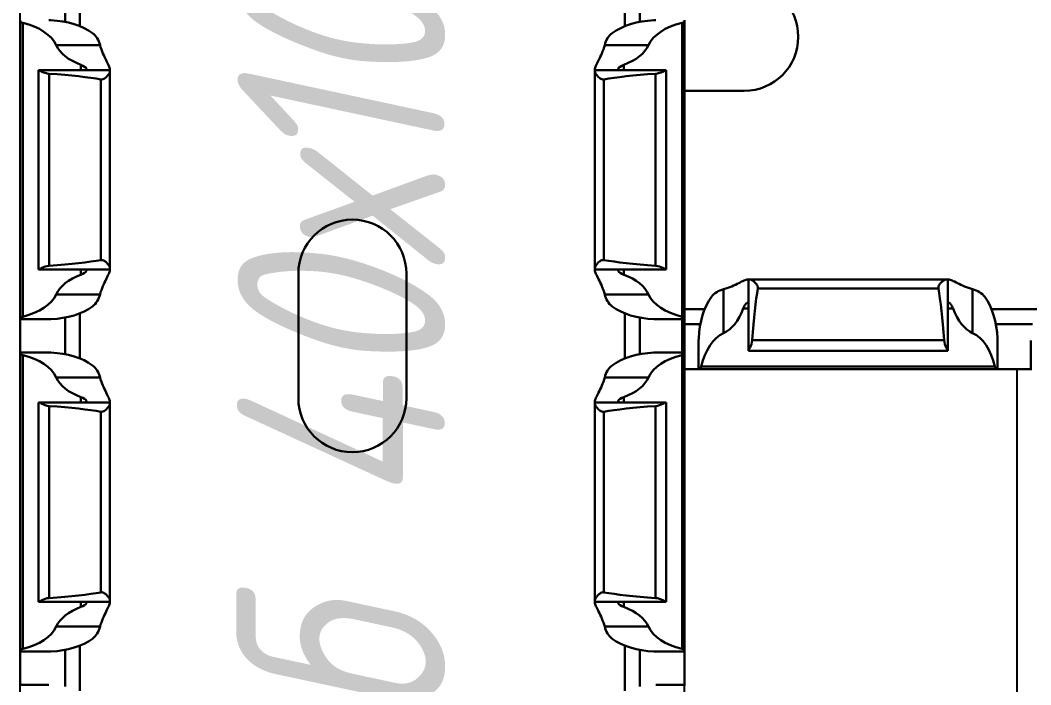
# Model space of a CAD drawing. Header units: millimetres. Extents: x -2573 to 2942, y -1220 to 2800.
# Drawn here: x 1280.5 to 1341.4, y 1269 to 1309 of the extents above; entities that cross this region are included whole.
import ezdxf

# ---------------------------------------------------------------- set-up
doc = ezdxf.new("R2010")
doc.units = ezdxf.units.MM
doc.layers.add('noprint', color=2, linetype='Continuous', true_color=0xffff00, plot=False)
doc.styles.add('textstyle12', font='isocpeui.ttf', dxfattribs={"width": 0.8})

msp = doc.modelspace()

# ---------------------------------------------------------------- linework, layer by layer
at = {"linetype": 'Continuous', "lineweight": 30}
for p, q in [((1284.136, 1308.638), (1284.136, 1311.362)), ((1316.936, 1308.638), (1316.936, 1311.362)), ((1283.236, 1311.101), (1283.236, 1308.899)), ((1317.836, 1311.101), (1317.836, 1308.899)), ((1280.536, 1309), (1280.536, 1308.933)), ((1280.536, 1308.933), (1280.536, 1291.067)), ((1320.536, 1309), (1320.536, 1308.933)), ((1320.536, 1308.933), (1320.536, 1291.067)), ((1280.686, 1308.845), (1280.686, 1291.155)), ((1320.386, 1308.845), (1320.386, 1291.155)), ((1285.343, 1307.5), (1282.703, 1307.5)), ((1315.729, 1307.5), (1318.369, 1307.5)), ((1281.636, 1306), (1281.636, 1294)), ((1281.64, 1306), (1281.636, 1306)), ((1285.936, 1306), (1281.64, 1306)), ((1284.186, 1306.317), (1284.186, 1306)), ((1285.936, 1306.057), (1285.936, 1306)), ((1285.936, 1306), (1285.936, 1305.916)), ((1285.936, 1305.916), (1285.936, 1294.084)), ((1315.136, 1306.057), (1315.136, 1306)), ((1315.136, 1306), (1315.136, 1305.916)), ((1315.136, 1306), (1319.433, 1306)), ((1315.136, 1305.916), (1315.136, 1294.084)), ((1316.886, 1306.317), (1316.886, 1306)), ((1319.433, 1306), (1319.436, 1306)), ((1319.436, 1294), (1319.436, 1306)), ((1282.275, 1305.779), (1282.275, 1294.221)), ((1285.393, 1305.436), (1285.393, 1294.564)), ((1315.68, 1305.436), (1315.68, 1294.564)), ((1318.797, 1305.779), (1318.797, 1294.221)), ((1324.136, 1304.75), (1320.386, 1304.75)), ((1320.386, 1304.75), (1320.386, 1291.6)), ((1281.636, 1294), (1281.64, 1294)), ((1285.936, 1294), (1281.64, 1294)), ((1284.186, 1294), (1284.186, 1293.683)), ((1285.936, 1294.084), (1285.936, 1294)), ((1285.936, 1294), (1285.936, 1293.943)), ((1297.286, 1293.75), (1297.286, 1286.25)), ((1303.786, 1286.25), (1303.786, 1293.75)), ((1315.136, 1294.084), (1315.136, 1294)), ((1315.136, 1294), (1319.433, 1294)), ((1315.136, 1294), (1315.136, 1293.943)), ((1316.886, 1294), (1316.886, 1293.683)), ((1319.436, 1294), (1319.433, 1294)), ((1324.386, 1293.4), (1324.329, 1293.4)), ((1324.386, 1293.4), (1324.386, 1289.104)), ((1324.471, 1293.4), (1324.386, 1293.4)), ((1336.302, 1293.4), (1324.471, 1293.4)), ((1336.386, 1293.4), (1336.302, 1293.4)), ((1336.386, 1293.4), (1336.386, 1289.104)), ((1336.443, 1293.4), (1336.386, 1293.4)), ((1285.343, 1292.5), (1282.703, 1292.5)), ((1315.729, 1292.5), (1318.369, 1292.5)), ((1322.886, 1292.807), (1322.886, 1290.167)), ((1335.822, 1292.856), (1324.95, 1292.856)), ((1337.886, 1292.807), (1337.886, 1290.167)), ((1284.136, 1288.638), (1284.136, 1291.362)), ((1316.936, 1288.638), (1316.936, 1291.362)), ((1320.386, 1291.6), (1321.748, 1291.6)), ((1320.386, 1290.7), (1320.386, 1291.6)), ((1324.386, 1291.65), (1324.069, 1291.65)), ((1336.703, 1291.65), (1336.386, 1291.65)), ((1339.025, 1291.6), (1341.748, 1291.6)), ((1280.536, 1291), (1280.536, 1291.067)), ((1280.536, 1291), (1282.267, 1291)), ((1280.536, 1291), (1280.536, 1289)), ((1283.236, 1291.101), (1283.236, 1288.899)), ((1317.836, 1291.101), (1317.836, 1288.899)), ((1318.805, 1291), (1320.536, 1291)), ((1320.386, 1290.7), (1320.386, 1288)), ((1321.487, 1290.7), (1320.386, 1290.7)), ((1320.536, 1291), (1320.536, 1291.067)), ((1320.536, 1291), (1320.536, 1289)), ((1341.487, 1290.7), (1339.285, 1290.7)), ((1321.386, 1289.729), (1321.386, 1288)), ((1336.165, 1289.739), (1324.607, 1289.739)), ((1339.386, 1288), (1339.386, 1289.73)), ((1341.386, 1289.729), (1341.386, 1288)), ((1282.266, 1289), (1280.536, 1289)), ((1280.536, 1289), (1280.536, 1288.933)), ((1280.536, 1288.933), (1280.536, 1271.067)), ((1280.686, 1288.845), (1280.686, 1271.155)), ((1320.536, 1289), (1318.806, 1289)), ((1320.386, 1288.845), (1320.386, 1271.155)), ((1320.536, 1289), (1320.536, 1288.933)), ((1320.536, 1288.933), (1320.536, 1271.067)), ((1324.386, 1289.1), (1324.386, 1289.104)), ((1324.386, 1289.1), (1336.386, 1289.1)), ((1336.386, 1289.104), (1336.386, 1289.1)), ((1321.386, 1288), (1320.386, 1288)), ((1321.453, 1288), (1321.386, 1288)), ((1339.32, 1288), (1321.453, 1288)), ((1339.231, 1288.15), (1321.541, 1288.15)), ((1339.386, 1288), (1339.32, 1288)), ((1341.386, 1288), (1339.386, 1288)), ((1341.386, 1288), (1341.453, 1288)), ((1285.343, 1287.5), (1282.703, 1287.5)), ((1315.729, 1287.5), (1318.369, 1287.5)), ((1281.636, 1286), (1281.636, 1274)), ((1281.64, 1286), (1281.636, 1286)), ((1285.936, 1286), (1281.64, 1286)), ((1282.275, 1285.779), (1282.275, 1274.221)), ((1284.186, 1286.317), (1284.186, 1286)), ((1285.936, 1286.057), (1285.936, 1286)), ((1285.936, 1286), (1285.936, 1285.916)), ((1285.936, 1285.916), (1285.936, 1274.084)), ((1315.136, 1286.057), (1315.136, 1286)), ((1315.136, 1286), (1315.136, 1285.916)), ((1315.136, 1286), (1319.433, 1286)), ((1315.136, 1285.916), (1315.136, 1274.084)), ((1316.886, 1286.317), (1316.886, 1286)), ((1318.797, 1285.779), (1318.797, 1274.221)), ((1319.433, 1286), (1319.436, 1286)), ((1319.436, 1274), (1319.436, 1286)), ((1285.393, 1285.436), (1285.393, 1274.564)), ((1315.68, 1285.436), (1315.68, 1274.564)), ((1281.636, 1274), (1281.64, 1274)), ((1285.936, 1274), (1281.64, 1274)), ((1284.186, 1274), (1284.186, 1273.683)), ((1285.936, 1274.084), (1285.936, 1274)), ((1285.936, 1274), (1285.936, 1273.943)), ((1315.136, 1274.084), (1315.136, 1274)), ((1315.136, 1274), (1319.433, 1274)), ((1315.136, 1274), (1315.136, 1273.943)), ((1316.886, 1274), (1316.886, 1273.683)), ((1319.436, 1274), (1319.433, 1274)), ((1285.343, 1272.5), (1282.703, 1272.5)), ((1315.729, 1272.5), (1318.369, 1272.5)), ((1284.136, 1268.638), (1284.136, 1271.362)), ((1316.936, 1268.638), (1316.936, 1271.362)), ((1280.536, 1271), (1280.536, 1271.067)), ((1280.536, 1271), (1282.267, 1271)), ((1280.536, 1271), (1280.536, 1269)), ((1283.236, 1271.101), (1283.236, 1268.899)), ((1317.836, 1271.101), (1317.836, 1268.899)), ((1318.805, 1271), (1320.536, 1271)), ((1320.536, 1271), (1320.536, 1271.067)), ((1320.536, 1271), (1320.536, 1269)), ((1282.266, 1269), (1280.536, 1269)), ((1280.536, 1269), (1280.536, 1268.933)), ((1320.536, 1269), (1318.806, 1269)), ((1320.536, 1269), (1320.536, 1268.933))]:
    msp.add_line(p, q, dxfattribs=at)
msp.add_lwpolyline([(1280.536, 1650), (2025.536, 1650), (2025.536, 480), (1280.536, 480)], close=True)
for centre, start, end in [((1324.136, 1308), 270, 90), ((1300.536, 1293.75), 0, 180), ((1300.536, 1286.25), 180, 0)]:
    msp.add_arc(centre, 3.25, start, end, dxfattribs=at)
for centre, major_axis, ratio, start_param, end_param in [((1282.149, 1307), (-3.464, 0), 0.57735, 3.801355, 4.643885), ((1318.923, 1307), (-3.464, 0), 0.57735, 4.780893, 5.623423), ((1279.349, 1307), (-3.464, 0), 0.57735, 3.394273, 4.316105), ((1321.723, 1307), (-3.464, 0), 0.57735, 5.108673, 6.030505), ((1286.057, 1308), (-3.464, 0), 0.57735, 0.25268, 1.000198), ((1315.015, 1308), (-3.464, 0), 0.57735, 2.141395, 2.888912), ((1275.106, 1305), (-11.43, 0), 0.087489, 3.592619, 4.034359), ((1325.967, 1305), (-11.43, 0), 0.087489, 5.390419, 5.832158), ((1275.106, 1295), (-11.43, 0), 0.087489, 2.248826, 2.690566), ((1325.967, 1295), (-11.43, 0), 0.087489, 0.451027, 0.892766), ((1286.057, 1292), (-3.464, 0), 0.57735, 5.282988, 6.030505), ((1315.015, 1292), (-3.464, 0), 0.57735, 3.394273, 4.14179), ((1279.349, 1293), (-3.464, 0), 0.57735, 1.96708, 2.888912), ((1321.723, 1293), (-3.464, 0), 0.57735, 0.25268, 1.174513), ((1325.386, 1282.569), (0, 11.43), 0.087489, 0.451027, 0.892766), ((1335.386, 1282.569), (0, 11.43), 0.087489, 5.390419, 5.832158), ((1323.386, 1289.613), (0, 3.464), 0.57735, 0.659763, 1.502293), ((1337.386, 1289.613), (0, 3.464), 0.57735, 4.780893, 5.623423), ((1282.149, 1293), (-3.464, 0), 0.57735, 1.6393, 2.48183), ((1318.923, 1293), (-3.464, 0), 0.57735, 0.659763, 1.502293), ((1322.386, 1293.521), (0, 3.464), 0.57735, 3.394273, 4.14179), ((1338.386, 1293.521), (0, 3.464), 0.57735, 2.141395, 2.888912), ((1323.386, 1286.813), (0, 3.464), 0.57735, 0.25268, 1.174513), ((1337.386, 1286.813), (0, 3.464), 0.57735, 5.108673, 6.030505), ((1279.349, 1287), (-3.464, 0), 0.57735, 3.394273, 4.316105), ((1282.149, 1287), (-3.464, 0), 0.57735, 3.801355, 4.643885), ((1318.923, 1287), (-3.464, 0), 0.57735, 4.780893, 5.623423), ((1321.723, 1287), (-3.464, 0), 0.57735, 5.108673, 6.030505), ((1286.057, 1288), (-3.464, 0), 0.57735, 0.25268, 1.000198), ((1315.015, 1288), (-3.464, 0), 0.57735, 2.141395, 2.888912), ((1275.106, 1285), (-11.43, 0), 0.087489, 3.592619, 4.034359), ((1325.967, 1285), (-11.43, 0), 0.087489, 5.390419, 5.832158), ((1275.106, 1275), (-11.43, 0), 0.087489, 2.248826, 2.690566), ((1325.967, 1275), (-11.43, 0), 0.087489, 0.451027, 0.892766), ((1286.057, 1272), (-3.464, 0), 0.57735, 5.282988, 6.030505), ((1315.015, 1272), (-3.464, 0), 0.57735, 3.394273, 4.14179), ((1279.349, 1273), (-3.464, 0), 0.57735, 1.96708, 2.888912), ((1321.723, 1273), (-3.464, 0), 0.57735, 0.25268, 1.174513), ((1282.149, 1273), (-3.464, 0), 0.57735, 1.6393, 2.48183), ((1318.923, 1273), (-3.464, 0), 0.57735, 0.659763, 1.502293)]:
    msp.add_ellipse(centre, major_axis=major_axis, ratio=ratio, start_param=start_param, end_param=end_param, dxfattribs=at)
for points, knots in [([(1280.686, 1308.845), (1280.64, 1308.856), (1280.602, 1308.872), (1280.55, 1308.903), (1280.536, 1308.919), (1280.536, 1308.933)], [0, 0, 0, 0, 0.5, 0.5, 1, 1, 1, 1]), ([(1282.266, 1309), (1282.277, 1309), (1282.301, 1308.999), (1282.35, 1308.997), (1282.383, 1308.995), (1282.386, 1308.995)], [0, 0, 0, 0, 0.388497, 0.929494, 1, 1, 1, 1]), ([(1318.806, 1309), (1318.796, 1309), (1318.771, 1308.999), (1318.722, 1308.997), (1318.69, 1308.995), (1318.686, 1308.995)], [0, 0, 0, 0, 0.388497, 0.929494, 1, 1, 1, 1]), ([(1320.386, 1308.845), (1320.432, 1308.856), (1320.47, 1308.872), (1320.522, 1308.903), (1320.536, 1308.919), (1320.536, 1308.933)], [0, 0, 0, 0, 0.5, 0.5, 1, 1, 1, 1]), ([(1284.886, 1308.226), (1285.001, 1308.141), (1285.098, 1308.035), (1285.25, 1307.788), (1285.306, 1307.649), (1285.343, 1307.5)], [0, 0, 0, 0, 0.5, 0.5, 1, 1, 1, 1]), ([(1316.186, 1308.226), (1316.072, 1308.141), (1315.975, 1308.035), (1315.822, 1307.788), (1315.766, 1307.649), (1315.729, 1307.5)], [0, 0, 0, 0, 0.5, 0.5, 1, 1, 1, 1]), ([(1285.343, 1307.5), (1285.388, 1307.323), (1285.45, 1307.158), (1285.581, 1306.854), (1285.65, 1306.713), (1285.775, 1306.464), (1285.832, 1306.353), (1285.892, 1306.217), (1285.908, 1306.177), (1285.93, 1306.108), (1285.936, 1306.079), (1285.936, 1306.057)], [0, 0, 0, 0, 0.25, 0.25, 0.5, 0.5, 0.75, 0.75, 0.875, 0.875, 1, 1, 1, 1]), ([(1315.729, 1307.5), (1315.685, 1307.323), (1315.623, 1307.158), (1315.492, 1306.854), (1315.422, 1306.713), (1315.298, 1306.464), (1315.241, 1306.353), (1315.181, 1306.217), (1315.165, 1306.177), (1315.142, 1306.108), (1315.136, 1306.079), (1315.136, 1306.057)], [0, 0, 0, 0, 0.25, 0.25, 0.5, 0.5, 0.75, 0.75, 0.875, 0.875, 1, 1, 1, 1]), ([(1282.275, 1305.779), (1282.109, 1305.791), (1281.959, 1305.85), (1281.79, 1305.929), (1281.743, 1305.954), (1281.672, 1305.989), (1281.648, 1306), (1281.64, 1306)], [0, 0, 0, 0, 0.5, 0.5, 0.75, 0.75, 1, 1, 1, 1]), ([(1284.351, 1306), (1284.425, 1306), (1284.479, 1306.005), (1284.539, 1306.034), (1284.544, 1306.059), (1284.489, 1306.155), (1284.364, 1306.251), (1284.186, 1306.317)], [0, 0, 0, 0, 0.25, 0.25, 0.5, 0.5, 1, 1, 1, 1]), ([(1285.936, 1305.916), (1285.936, 1305.883), (1285.919, 1305.841), (1285.865, 1305.748), (1285.827, 1305.697), (1285.736, 1305.594), (1285.683, 1305.542), (1285.587, 1305.476), (1285.552, 1305.456), (1285.475, 1305.432), (1285.433, 1305.429), (1285.393, 1305.436)], [0, 0, 0, 0, 0.25, 0.25, 0.5, 0.5, 0.75, 0.75, 0.875, 0.875, 1, 1, 1, 1]), ([(1315.136, 1305.916), (1315.136, 1305.883), (1315.153, 1305.841), (1315.208, 1305.748), (1315.246, 1305.697), (1315.336, 1305.594), (1315.39, 1305.542), (1315.486, 1305.476), (1315.52, 1305.456), (1315.598, 1305.432), (1315.64, 1305.429), (1315.68, 1305.436)], [0, 0, 0, 0, 0.25, 0.25, 0.5, 0.5, 0.75, 0.75, 0.875, 0.875, 1, 1, 1, 1]), ([(1316.721, 1306), (1316.648, 1306), (1316.593, 1306.005), (1316.534, 1306.034), (1316.529, 1306.059), (1316.583, 1306.155), (1316.708, 1306.251), (1316.886, 1306.317)], [0, 0, 0, 0, 0.25, 0.25, 0.5, 0.5, 1, 1, 1, 1]), ([(1318.797, 1305.779), (1318.964, 1305.791), (1319.114, 1305.85), (1319.283, 1305.929), (1319.33, 1305.954), (1319.401, 1305.989), (1319.424, 1306), (1319.433, 1306)], [0, 0, 0, 0, 0.5, 0.5, 0.75, 0.75, 1, 1, 1, 1]), ([(1285.393, 1294.564), (1285.433, 1294.571), (1285.475, 1294.568), (1285.552, 1294.543), (1285.587, 1294.524), (1285.684, 1294.458), (1285.736, 1294.406), (1285.827, 1294.303), (1285.865, 1294.252), (1285.92, 1294.159), (1285.936, 1294.117), (1285.936, 1294.084)], [0, 0, 0, 0, 0.125, 0.125, 0.25, 0.25, 0.5, 0.5, 0.75, 0.75, 1, 1, 1, 1]), ([(1315.68, 1294.564), (1315.64, 1294.571), (1315.598, 1294.568), (1315.52, 1294.543), (1315.485, 1294.524), (1315.389, 1294.458), (1315.337, 1294.406), (1315.245, 1294.303), (1315.208, 1294.252), (1315.153, 1294.159), (1315.136, 1294.117), (1315.136, 1294.084)], [0, 0, 0, 0, 0.125, 0.125, 0.25, 0.25, 0.5, 0.5, 0.75, 0.75, 1, 1, 1, 1]), ([(1281.64, 1294), (1281.648, 1294), (1281.672, 1294.011), (1281.742, 1294.046), (1281.79, 1294.071), (1281.959, 1294.15), (1282.109, 1294.209), (1282.275, 1294.221)], [0, 0, 0, 0, 0.25, 0.25, 0.5, 0.5, 1, 1, 1, 1]), ([(1284.186, 1293.683), (1284.365, 1293.75), (1284.49, 1293.846), (1284.544, 1293.941), (1284.539, 1293.966), (1284.48, 1293.995), (1284.425, 1294), (1284.351, 1294)], [0, 0, 0, 0, 0.5, 0.5, 0.75, 0.75, 1, 1, 1, 1]), ([(1285.936, 1293.943), (1285.936, 1293.921), (1285.93, 1293.892), (1285.908, 1293.823), (1285.892, 1293.783), (1285.831, 1293.646), (1285.775, 1293.536), (1285.649, 1293.285), (1285.581, 1293.146), (1285.45, 1292.842), (1285.387, 1292.676), (1285.343, 1292.5)], [0, 0, 0, 0, 0.125, 0.125, 0.25, 0.25, 0.5, 0.5, 0.75, 0.75, 1, 1, 1, 1]), ([(1315.136, 1293.943), (1315.136, 1293.921), (1315.142, 1293.892), (1315.165, 1293.823), (1315.181, 1293.783), (1315.241, 1293.646), (1315.297, 1293.536), (1315.423, 1293.285), (1315.492, 1293.146), (1315.623, 1292.842), (1315.685, 1292.676), (1315.729, 1292.5)], [0, 0, 0, 0, 0.125, 0.125, 0.25, 0.25, 0.5, 0.5, 0.75, 0.75, 1, 1, 1, 1]), ([(1316.886, 1293.683), (1316.707, 1293.75), (1316.583, 1293.846), (1316.529, 1293.941), (1316.534, 1293.966), (1316.593, 1293.995), (1316.647, 1294), (1316.721, 1294)], [0, 0, 0, 0, 0.5, 0.5, 0.75, 0.75, 1, 1, 1, 1]), ([(1319.433, 1294), (1319.425, 1294), (1319.401, 1294.011), (1319.33, 1294.046), (1319.282, 1294.071), (1319.114, 1294.15), (1318.964, 1294.209), (1318.797, 1294.221)], [0, 0, 0, 0, 0.25, 0.25, 0.5, 0.5, 1, 1, 1, 1]), ([(1324.329, 1293.4), (1324.284, 1293.4), (1324.216, 1293.376), (1324.034, 1293.295), (1323.924, 1293.24), (1323.673, 1293.114), (1323.534, 1293.045), (1323.23, 1292.914), (1323.064, 1292.852), (1322.886, 1292.807)], [0, 0, 0, 0, 0.25, 0.25, 0.5, 0.5, 0.75, 0.75, 1, 1, 1, 1]), ([(1324.95, 1292.856), (1324.958, 1292.897), (1324.954, 1292.939), (1324.93, 1293.016), (1324.91, 1293.051), (1324.844, 1293.147), (1324.792, 1293.2), (1324.689, 1293.291), (1324.638, 1293.329), (1324.546, 1293.383), (1324.504, 1293.4), (1324.471, 1293.4)], [0, 0, 0, 0, 0.125, 0.125, 0.25, 0.25, 0.5, 0.5, 0.75, 0.75, 1, 1, 1, 1]), ([(1336.302, 1293.4), (1336.269, 1293.4), (1336.227, 1293.383), (1336.134, 1293.329), (1336.083, 1293.291), (1335.981, 1293.2), (1335.928, 1293.147), (1335.862, 1293.051), (1335.843, 1293.015), (1335.819, 1292.939), (1335.815, 1292.897), (1335.822, 1292.856)], [0, 0, 0, 0, 0.25, 0.25, 0.5, 0.5, 0.75, 0.75, 0.875, 0.875, 1, 1, 1, 1]), ([(1337.886, 1292.807), (1337.71, 1292.851), (1337.544, 1292.913), (1337.241, 1293.044), (1337.1, 1293.114), (1336.851, 1293.238), (1336.74, 1293.295), (1336.559, 1293.376), (1336.488, 1293.4), (1336.443, 1293.4)], [0, 0, 0, 0, 0.25, 0.25, 0.5, 0.5, 0.75, 0.75, 1, 1, 1, 1]), ([(1285.343, 1292.5), (1285.306, 1292.352), (1285.25, 1292.212), (1285.098, 1291.966), (1285.001, 1291.86), (1284.886, 1291.774)], [0, 0, 0, 0, 0.5, 0.5, 1, 1, 1, 1]), ([(1315.729, 1292.5), (1315.766, 1292.352), (1315.822, 1292.212), (1315.974, 1291.966), (1316.071, 1291.86), (1316.186, 1291.774)], [0, 0, 0, 0, 0.5, 0.5, 1, 1, 1, 1]), ([(1322.886, 1292.807), (1322.736, 1292.77), (1322.599, 1292.715), (1322.351, 1292.561), (1322.247, 1292.466), (1322.16, 1292.35)], [0, 0, 0, 0, 0.5, 0.5, 1, 1, 1, 1]), ([(1338.612, 1292.35), (1338.526, 1292.466), (1338.422, 1292.561), (1338.173, 1292.715), (1338.036, 1292.77), (1337.886, 1292.807)], [0, 0, 0, 0, 0.5, 0.5, 1, 1, 1, 1]), ([(1324.069, 1291.65), (1324.103, 1291.74), (1324.144, 1291.815), (1324.225, 1291.931), (1324.264, 1291.971), (1324.327, 1292.007), (1324.352, 1292.003), (1324.381, 1291.944), (1324.386, 1291.889), (1324.386, 1291.815)], [0, 0, 0, 0, 0.25, 0.25, 0.5, 0.5, 0.75, 0.75, 1, 1, 1, 1]), ([(1336.386, 1291.815), (1336.386, 1291.888), (1336.391, 1291.943), (1336.421, 1292.003), (1336.445, 1292.007), (1336.509, 1291.971), (1336.548, 1291.931), (1336.629, 1291.815), (1336.67, 1291.74), (1336.703, 1291.65)], [0, 0, 0, 0, 0.25, 0.25, 0.5, 0.5, 0.75, 0.75, 1, 1, 1, 1]), ([(1280.536, 1291.067), (1280.536, 1291.081), (1280.55, 1291.097), (1280.602, 1291.128), (1280.64, 1291.144), (1280.686, 1291.155)], [0, 0, 0, 0, 0.5, 0.5, 1, 1, 1, 1]), ([(1282.386, 1291.005), (1282.374, 1291.004), (1282.334, 1291.003), (1282.289, 1291), (1282.272, 1291), (1282.267, 1291.001)], [0, 0, 0, 0, 0.232473, 0.777061, 1, 1, 1, 1]), ([(1318.686, 1291.005), (1318.698, 1291.004), (1318.738, 1291.003), (1318.784, 1291), (1318.801, 1291), (1318.805, 1291.001)], [0, 0, 0, 0, 0.232473, 0.777061, 1, 1, 1, 1]), ([(1320.536, 1291.067), (1320.536, 1291.081), (1320.522, 1291.097), (1320.47, 1291.128), (1320.433, 1291.144), (1320.386, 1291.155)], [0, 0, 0, 0, 0.5, 0.5, 1, 1, 1, 1]), ([(1321.391, 1289.85), (1321.39, 1289.822), (1321.387, 1289.77), (1321.387, 1289.742), (1321.387, 1289.729)], [0, 0, 0, 0, 0.5427885, 1, 1, 1, 1]), ([(1324.386, 1289.104), (1324.386, 1289.12), (1324.431, 1289.198), (1324.536, 1289.423), (1324.596, 1289.572), (1324.607, 1289.739)], [0, 0, 0, 0, 0.5, 0.5, 1, 1, 1, 1]), ([(1336.165, 1289.739), (1336.177, 1289.572), (1336.237, 1289.422), (1336.315, 1289.254), (1336.34, 1289.206), (1336.376, 1289.135), (1336.386, 1289.112), (1336.386, 1289.104)], [0, 0, 0, 0, 0.5, 0.5, 0.75, 0.75, 1, 1, 1, 1]), ([(1339.386, 1289.73), (1339.386, 1289.74), (1339.386, 1289.765), (1339.383, 1289.814), (1339.382, 1289.846), (1339.382, 1289.85)], [0, 0, 0, 0, 0.388498, 0.929495, 1, 1, 1, 1]), ([(1280.686, 1288.845), (1280.64, 1288.856), (1280.602, 1288.872), (1280.55, 1288.903), (1280.536, 1288.919), (1280.536, 1288.933)], [0, 0, 0, 0, 0.5, 0.5, 1, 1, 1, 1]), ([(1282.266, 1289), (1282.277, 1289), (1282.301, 1288.999), (1282.35, 1288.997), (1282.383, 1288.995), (1282.386, 1288.995)], [0, 0, 0, 0, 0.388498, 0.929493, 1, 1, 1, 1]), ([(1318.806, 1289), (1318.796, 1289), (1318.771, 1288.999), (1318.722, 1288.997), (1318.69, 1288.995), (1318.686, 1288.995)], [0, 0, 0, 0, 0.388498, 0.929493, 1, 1, 1, 1]), ([(1320.386, 1288.845), (1320.432, 1288.856), (1320.47, 1288.872), (1320.522, 1288.903), (1320.536, 1288.919), (1320.536, 1288.933)], [0, 0, 0, 0, 0.5, 0.5, 1, 1, 1, 1]), ([(1284.886, 1288.226), (1285.001, 1288.141), (1285.098, 1288.035), (1285.25, 1287.788), (1285.306, 1287.649), (1285.343, 1287.5)], [0, 0, 0, 0, 0.5, 0.5, 1, 1, 1, 1]), ([(1316.186, 1288.226), (1316.072, 1288.141), (1315.975, 1288.035), (1315.822, 1287.788), (1315.766, 1287.649), (1315.729, 1287.5)], [0, 0, 0, 0, 0.5, 0.5, 1, 1, 1, 1]), ([(1285.343, 1287.5), (1285.388, 1287.323), (1285.45, 1287.158), (1285.581, 1286.854), (1285.65, 1286.713), (1285.775, 1286.464), (1285.832, 1286.353), (1285.892, 1286.217), (1285.908, 1286.177), (1285.93, 1286.108), (1285.936, 1286.079), (1285.936, 1286.057)], [0, 0, 0, 0, 0.25, 0.25, 0.5, 0.5, 0.75, 0.75, 0.875, 0.875, 1, 1, 1, 1]), ([(1315.729, 1287.5), (1315.685, 1287.323), (1315.623, 1287.158), (1315.492, 1286.854), (1315.422, 1286.713), (1315.298, 1286.464), (1315.241, 1286.353), (1315.181, 1286.217), (1315.165, 1286.177), (1315.142, 1286.108), (1315.136, 1286.079), (1315.136, 1286.057)], [0, 0, 0, 0, 0.25, 0.25, 0.5, 0.5, 0.75, 0.75, 0.875, 0.875, 1, 1, 1, 1]), ([(1282.275, 1285.779), (1282.109, 1285.791), (1281.959, 1285.85), (1281.79, 1285.929), (1281.743, 1285.954), (1281.672, 1285.989), (1281.648, 1286), (1281.64, 1286)], [0, 0, 0, 0, 0.5, 0.5, 0.75, 0.75, 1, 1, 1, 1]), ([(1284.351, 1286), (1284.425, 1286), (1284.479, 1286.005), (1284.539, 1286.034), (1284.544, 1286.059), (1284.489, 1286.155), (1284.364, 1286.251), (1284.186, 1286.317)], [0, 0, 0, 0, 0.25, 0.25, 0.5, 0.5, 1, 1, 1, 1]), ([(1285.936, 1285.916), (1285.936, 1285.883), (1285.919, 1285.841), (1285.865, 1285.748), (1285.827, 1285.697), (1285.736, 1285.594), (1285.683, 1285.542), (1285.587, 1285.476), (1285.552, 1285.456), (1285.475, 1285.432), (1285.433, 1285.429), (1285.393, 1285.436)], [0, 0, 0, 0, 0.25, 0.25, 0.5, 0.5, 0.75, 0.75, 0.875, 0.875, 1, 1, 1, 1]), ([(1315.136, 1285.916), (1315.136, 1285.883), (1315.153, 1285.841), (1315.208, 1285.748), (1315.246, 1285.697), (1315.336, 1285.594), (1315.39, 1285.542), (1315.486, 1285.476), (1315.52, 1285.456), (1315.598, 1285.432), (1315.64, 1285.429), (1315.68, 1285.436)], [0, 0, 0, 0, 0.25, 0.25, 0.5, 0.5, 0.75, 0.75, 0.875, 0.875, 1, 1, 1, 1]), ([(1316.721, 1286), (1316.648, 1286), (1316.593, 1286.005), (1316.534, 1286.034), (1316.529, 1286.059), (1316.583, 1286.155), (1316.708, 1286.251), (1316.886, 1286.317)], [0, 0, 0, 0, 0.25, 0.25, 0.5, 0.5, 1, 1, 1, 1]), ([(1318.797, 1285.779), (1318.964, 1285.791), (1319.114, 1285.85), (1319.283, 1285.929), (1319.33, 1285.954), (1319.401, 1285.989), (1319.424, 1286), (1319.433, 1286)], [0, 0, 0, 0, 0.5, 0.5, 0.75, 0.75, 1, 1, 1, 1]), ([(1281.64, 1274), (1281.648, 1274), (1281.672, 1274.011), (1281.742, 1274.046), (1281.79, 1274.071), (1281.959, 1274.15), (1282.109, 1274.209), (1282.275, 1274.221)], [0, 0, 0, 0, 0.25, 0.25, 0.5, 0.5, 1, 1, 1, 1]), ([(1285.393, 1274.564), (1285.433, 1274.571), (1285.475, 1274.568), (1285.552, 1274.543), (1285.587, 1274.524), (1285.684, 1274.458), (1285.736, 1274.406), (1285.827, 1274.303), (1285.865, 1274.252), (1285.92, 1274.159), (1285.936, 1274.117), (1285.936, 1274.084)], [0, 0, 0, 0, 0.125, 0.125, 0.25, 0.25, 0.5, 0.5, 0.75, 0.75, 1, 1, 1, 1]), ([(1315.68, 1274.564), (1315.64, 1274.571), (1315.598, 1274.568), (1315.52, 1274.543), (1315.485, 1274.524), (1315.389, 1274.458), (1315.337, 1274.406), (1315.245, 1274.303), (1315.208, 1274.252), (1315.153, 1274.159), (1315.136, 1274.117), (1315.136, 1274.084)], [0, 0, 0, 0, 0.125, 0.125, 0.25, 0.25, 0.5, 0.5, 0.75, 0.75, 1, 1, 1, 1]), ([(1319.433, 1274), (1319.425, 1274), (1319.401, 1274.011), (1319.33, 1274.046), (1319.282, 1274.071), (1319.114, 1274.15), (1318.964, 1274.209), (1318.797, 1274.221)], [0, 0, 0, 0, 0.25, 0.25, 0.5, 0.5, 1, 1, 1, 1]), ([(1284.186, 1273.683), (1284.365, 1273.75), (1284.49, 1273.846), (1284.544, 1273.941), (1284.539, 1273.966), (1284.48, 1273.995), (1284.425, 1274), (1284.351, 1274)], [0, 0, 0, 0, 0.5, 0.5, 0.75, 0.75, 1, 1, 1, 1]), ([(1285.936, 1273.943), (1285.936, 1273.921), (1285.93, 1273.892), (1285.908, 1273.823), (1285.892, 1273.783), (1285.831, 1273.646), (1285.775, 1273.536), (1285.649, 1273.285), (1285.581, 1273.146), (1285.45, 1272.842), (1285.387, 1272.676), (1285.343, 1272.5)], [0, 0, 0, 0, 0.125, 0.125, 0.25, 0.25, 0.5, 0.5, 0.75, 0.75, 1, 1, 1, 1]), ([(1315.136, 1273.943), (1315.136, 1273.921), (1315.142, 1273.892), (1315.165, 1273.823), (1315.181, 1273.783), (1315.241, 1273.646), (1315.297, 1273.536), (1315.423, 1273.285), (1315.492, 1273.146), (1315.623, 1272.842), (1315.685, 1272.676), (1315.729, 1272.5)], [0, 0, 0, 0, 0.125, 0.125, 0.25, 0.25, 0.5, 0.5, 0.75, 0.75, 1, 1, 1, 1]), ([(1316.886, 1273.683), (1316.707, 1273.75), (1316.583, 1273.846), (1316.529, 1273.941), (1316.534, 1273.966), (1316.593, 1273.995), (1316.647, 1274), (1316.721, 1274)], [0, 0, 0, 0, 0.5, 0.5, 0.75, 0.75, 1, 1, 1, 1]), ([(1285.343, 1272.5), (1285.306, 1272.352), (1285.25, 1272.212), (1285.098, 1271.966), (1285.001, 1271.86), (1284.886, 1271.774)], [0, 0, 0, 0, 0.5, 0.5, 1, 1, 1, 1]), ([(1315.729, 1272.5), (1315.766, 1272.352), (1315.822, 1272.212), (1315.974, 1271.966), (1316.071, 1271.86), (1316.186, 1271.774)], [0, 0, 0, 0, 0.5, 0.5, 1, 1, 1, 1]), ([(1280.536, 1271.067), (1280.536, 1271.081), (1280.55, 1271.097), (1280.602, 1271.128), (1280.64, 1271.144), (1280.686, 1271.155)], [0, 0, 0, 0, 0.5, 0.5, 1, 1, 1, 1]), ([(1282.386, 1271.005), (1282.374, 1271.004), (1282.334, 1271.003), (1282.289, 1271), (1282.272, 1271), (1282.267, 1271.001)], [0, 0, 0, 0, 0.232474, 0.777062, 1, 1, 1, 1]), ([(1318.686, 1271.005), (1318.698, 1271.004), (1318.738, 1271.003), (1318.784, 1271), (1318.801, 1271), (1318.805, 1271.001)], [0, 0, 0, 0, 0.232474, 0.777062, 1, 1, 1, 1]), ([(1320.536, 1271.067), (1320.536, 1271.081), (1320.522, 1271.097), (1320.47, 1271.128), (1320.433, 1271.144), (1320.386, 1271.155)], [0, 0, 0, 0, 0.5, 0.5, 1, 1, 1, 1])]:
    msp.add_open_spline(points, degree=3, knots=knots, dxfattribs=at)
for points in [[(1321.453, 1288), (1321.481, 1288), (1321.519, 1288.057), (1321.541, 1288.15)], [(1339.231, 1288.15), (1339.254, 1288.057), (1339.291, 1288), (1339.32, 1288)]]:
    msp.add_open_spline(points, degree=3, dxfattribs=at)
at = {"layer": 'noprint', "color": 1}
msp.add_lwpolyline([(1320.536, 1288), (1340.536, 1288), (1340.536, 1268), (1320.536, 1268)], close=True, dxfattribs=at)

# ---------------------------------------------------------------- texts
at = {"color": 1, "lineweight": 40, "style": 'textstyle12', "width": 0.8}
msp.add_text('короб 40х100 (00161RL)', height=12.5, rotation=90, dxfattribs=at).set_placement((1306.124, 1240.184))

doc.saveas('drawing.dxf')
